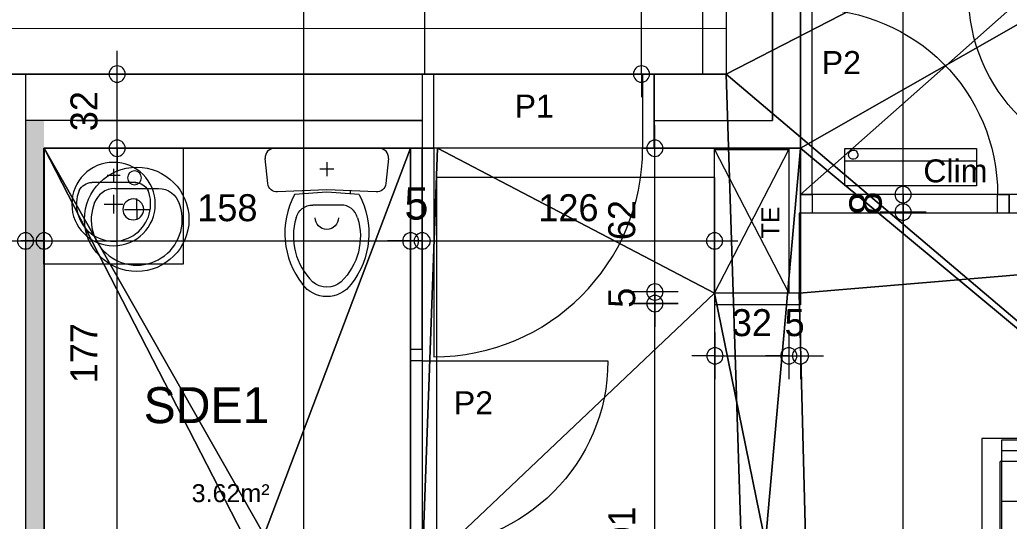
# Model space of a CAD drawing. Header units: metres. Extents: x -36.1 to 26, y -0.1 to 41.9.
# Drawn here: x -1.203 to 3.061, y 9.142 to 11.305 of the extents above; entities that cross this region are included whole.
import ezdxf
from ezdxf.enums import TextEntityAlignment as Align
from ezdxf.lldxf.tags import DXFTag

# ---------------------------------------------------------------- set-up
doc = ezdxf.new("R2010")
doc.units = ezdxf.units.M
doc.header["$MEASUREMENT"] = 0
for name, color, linetype in [('Calque commun', 7, 'Continuous'), ('Calque2', 7, 'Continuous'), ('Calque7', 7, 'Continuous'), ('Calque90', 7, 'Continuous'), ('Cotations', 7, 'Continuous'), ('Textes', 7, 'Continuous')]:
    doc.layers.add(name, color=color, linetype=linetype)
doc.styles.add('Arial4', font='arial.ttf', dxfattribs={"height": 0.077313})
doc.styles.add('Arial5', font='arial.ttf', dxfattribs={"height": 0.098961})
doc.styles.add('Century Gothic', font='GOTHIC.TTF', dxfattribs={"height": 0.155151})
doc.styles.add('Century Gothic2', font='GOTHIC.TTF', dxfattribs={"height": 0.116363})
doc.styles.add('Century Gothic3', font='GOTHIC.TTF', dxfattribs={"height": 0.139636})
tags = doc.linetypes.add('DASHDOT2', pattern=[0.5, 0.25, -0.125, 0, -0.125]).pattern_tags.tags
tags[10:11] = [DXFTag(74, 4), DXFTag(75, 0), DXFTag(340, '0'), DXFTag(46, 1.0), DXFTag(50, 0.0), DXFTag(44, 0.0), DXFTag(45, 0.0)]
tags[8:9] = [DXFTag(74, 4), DXFTag(75, 0), DXFTag(340, '0'), DXFTag(46, 1.0), DXFTag(50, 0.0), DXFTag(44, 0.0), DXFTag(45, 0.0)]
tags[6:7] = [DXFTag(74, 4), DXFTag(75, 0), DXFTag(340, '0'), DXFTag(46, 1.0), DXFTag(50, 0.0), DXFTag(44, 0.0), DXFTag(45, 0.0)]
tags[4:5] = [DXFTag(74, 4), DXFTag(75, 0), DXFTag(340, '0'), DXFTag(46, 1.0), DXFTag(50, 0.0), DXFTag(44, 0.0), DXFTag(45, 0.0)]
tags = doc.linetypes.add('DOT2', pattern=[0.125, 0, -0.125]).pattern_tags.tags
tags[6:7] = [DXFTag(74, 4), DXFTag(75, 0), DXFTag(340, '0'), DXFTag(46, 1.0), DXFTag(50, 0.0), DXFTag(44, 0.0), DXFTag(45, 0.0)]
tags[4:5] = [DXFTag(74, 4), DXFTag(75, 0), DXFTag(340, '0'), DXFTag(46, 1.0), DXFTag(50, 0.0), DXFTag(44, 0.0), DXFTag(45, 0.0)]
tags = doc.linetypes.add('HIDDEN', pattern=[0.375, 0.25, -0.125]).pattern_tags.tags
tags[6:7] = [DXFTag(74, 4), DXFTag(75, 0), DXFTag(340, '0'), DXFTag(46, 1.0), DXFTag(50, 0.0), DXFTag(44, 0.0), DXFTag(45, 0.0)]
tags[4:5] = [DXFTag(74, 4), DXFTag(75, 0), DXFTag(340, '0'), DXFTag(46, 1.0), DXFTag(50, 0.0), DXFTag(44, 0.0), DXFTag(45, 0.0)]
tags = doc.linetypes.add('HIDDEN2', pattern=[0.1875, 0.125, -0.0625]).pattern_tags.tags
tags[6:7] = [DXFTag(74, 4), DXFTag(75, 0), DXFTag(340, '0'), DXFTag(46, 1.0), DXFTag(50, 0.0), DXFTag(44, 0.0), DXFTag(45, 0.0)]
tags[4:5] = [DXFTag(74, 4), DXFTag(75, 0), DXFTag(340, '0'), DXFTag(46, 1.0), DXFTag(50, 0.0), DXFTag(44, 0.0), DXFTag(45, 0.0)]

# ---------------------------------------------------------------- blocks, each defined once
blk = doc.blocks.new('Block5386')
at = {"layer": 'Calque commun', "color": 7, "linetype": 'Continuous', "lineweight": 18}
blk.add_line((1.8414, 14.471), (1.8414, 11.0709), dxfattribs=at)
at = {"layer": 'Calque commun', "color": 7, "linetype": 'Continuous', "lineweight": 9}
for p, q in [((2.0414, 14.271), (2.0414, 10.8709)), ((2.1614, 14.151), (2.1614, 10.7509))]:
    blk.add_line(p, q, dxfattribs=at)
blk = doc.blocks.new('sofa3')
at = {"layer": 'Calque commun', "color": 8, "linetype": 'ByBlock', "lineweight": 9}
for p, q in [((0, 0), (0, -0.8)), ((2, 0), (0, 0)), ((2, 0), (2, 0)), ((2, 0), (2, 0)), ((2, 0), (2, 0)), ((2, 0), (2, 0)), ((2, -0.8), (2, 0)), ((0.685, -0.0067), (0.085, -0.0067)), ((0.085, -0.0067), (0.085, -0.1)), ((0.685, -0.0067), (0.685, -0.1)), ((1.305, -0.0067), (0.695, -0.0067)), ((0.695, -0.0067), (0.695, -0.1)), ((1.305, -0.0067), (1.305, -0.1)), ((1.915, -0.0067), (1.315, -0.0067)), ((1.315, -0.0067), (1.315, -0.1)), ((1.915, -0.0067), (1.915, -0.1)), ((0.685, -0.054), (0.085, -0.054)), ((1.305, -0.054), (0.695, -0.054)), ((1.915, -0.054), (1.315, -0.054)), ((0.08, -0.1), (0.08, -0.1)), ((0.08, -0.1), (0.08, -0.1)), ((0.08, -0.1), (0.08, -0.1)), ((0.08, -0.1), (0.08, -0.1)), ((0.085, -0.1), (0.08, -0.1)), ((0.08, -0.74), (0.08, -0.1)), ((0.685, -0.1), (0.085, -0.1)), ((0.085, -0.1), (0.085, -0.14)), ((0.085, -0.11), (0.085, -0.11)), ((0.085, -0.11), (0.085, -0.11)), ((0.695, -0.1), (0.685, -0.1)), ((0.685, -0.1), (0.685, -0.14)), ((0.685, -0.11), (0.685, -0.11)), ((0.685, -0.11), (0.685, -0.11)), ((1.305, -0.1), (0.695, -0.1)), ((0.695, -0.1), (0.695, -0.14)), ((0.695, -0.11), (0.695, -0.11)), ((0.695, -0.11), (0.695, -0.11)), ((1.315, -0.1), (1.305, -0.1)), ((1.305, -0.1), (1.305, -0.14)), ((1.305, -0.11), (1.305, -0.11)), ((1.305, -0.11), (1.305, -0.11)), ((1.915, -0.1), (1.315, -0.1)), ((1.315, -0.1), (1.315, -0.14)), ((1.315, -0.11), (1.315, -0.11)), ((1.315, -0.11), (1.315, -0.11)), ((1.92, -0.1), (1.915, -0.1)), ((1.915, -0.1), (1.915, -0.14)), ((1.915, -0.11), (1.915, -0.11)), ((1.915, -0.11), (1.915, -0.11)), ((1.92, -0.1), (1.92, -0.1)), ((1.92, -0.1), (1.92, -0.1)), ((1.92, -0.1), (1.92, -0.1)), ((1.92, -0.1), (1.92, -0.1)), ((1.92, -0.1), (1.92, -0.74)), ((0.085, -0.14), (0.085, -0.81)), ((0.685, -0.14), (0.685, -0.81)), ((0.695, -0.14), (0.695, -0.81)), ((1.305, -0.14), (1.305, -0.81)), ((1.315, -0.14), (1.315, -0.81)), ((1.915, -0.14), (1.915, -0.81)), ((0.085, -0.27), (0.685, -0.27)), ((0.695, -0.27), (1.305, -0.27)), ((1.315, -0.27), (1.915, -0.27)), ((0.08, -0.76), (0.08, -0.74)), ((0.08, -0.8), (0.08, -0.76)), ((1.92, -0.74), (1.92, -0.76)), ((1.92, -0.76), (1.92, -0.8)), ((0, -0.8), (0, -0.8)), ((0, -0.8), (0, -0.8)), ((0, -0.8), (0.08, -0.8)), ((0.08, -0.8), (0.08, -0.8)), ((0.08, -0.8), (0.08, -0.8)), ((0.085, -0.81), (0.085, -0.81)), ((0.085, -0.81), (0.085, -0.81)), ((0.085, -0.81), (0.685, -0.81)), ((0.685, -0.81), (0.685, -0.81)), ((0.685, -0.81), (0.685, -0.81)), ((0.695, -0.81), (0.695, -0.81)), ((0.695, -0.81), (0.695, -0.81)), ((0.695, -0.81), (1.305, -0.81)), ((1.305, -0.81), (1.305, -0.81)), ((1.305, -0.81), (1.305, -0.81)), ((1.315, -0.81), (1.315, -0.81)), ((1.315, -0.81), (1.315, -0.81)), ((1.315, -0.81), (1.915, -0.81)), ((1.915, -0.81), (1.915, -0.81)), ((1.915, -0.81), (1.915, -0.81)), ((1.92, -0.8), (1.92, -0.8)), ((1.92, -0.8), (1.92, -0.8)), ((1.92, -0.8), (2, -0.8))]:
    blk.add_line(p, q, dxfattribs=at)
blk = doc.blocks.new('Block8405')
at = {"layer": 'Calque commun', "color": 7, "linetype": 'Continuous', "lineweight": 18}
for p, q in [((-4.3986, 11.0709), (-4.0886, 11.0709)), ((-3.0886, 11.0709), (-1.1786, 11.0709))]:
    blk.add_line(p, q, dxfattribs=at)
at = {"layer": 'Calque commun', "color": 7, "linetype": 'Continuous', "lineweight": 9}
for p, q in [((-4.5986, 10.8709), (-4.0886, 10.8709)), ((-3.0886, 10.8709), (-1.3786, 10.8709)), ((-4.7186, 10.7509), (-4.0886, 10.7509)), ((-3.0886, 10.7509), (-1.4986, 10.7509))]:
    blk.add_line(p, q, dxfattribs=at)
blk = doc.blocks.new('Block8406')
at = {"layer": 'Calque commun', "color": 7, "linetype": 'Continuous', "lineweight": 18}
blk.add_line((-1.1786, 11.0709), (-1.1786, 4.671), dxfattribs=at)
blk = doc.blocks.new('Block11523')
at = {"layer": 'Calque commun', "color": 7, "linetype": 'Continuous', "lineweight": 18}
for p, q in [((-1.1586, 11.0709), (0.5314, 11.0709)), ((1.5314, 11.0709), (1.8414, 11.0709))]:
    blk.add_line(p, q, dxfattribs=at)
at = {"layer": 'Calque commun', "color": 7, "linetype": 'Continuous', "lineweight": 9}
for p, q in [((-0.9586, 10.8709), (0.5314, 10.8709)), ((1.5314, 10.8709), (2.0414, 10.8709)), ((-0.8386, 10.7509), (0.5314, 10.7509)), ((1.5314, 10.7509), (2.1614, 10.7509))]:
    blk.add_line(p, q, dxfattribs=at)
blk = doc.blocks.new('wc-3')
at = {"layer": 'Calque2', "color": 6, "linetype": 'Continuous', "lineweight": 9}
for p, q in [((-0.2256, 0), (0.2256, 0)), ((-0.2653, -0.0442), (-0.2539, -0.1527)), ((0, -0.06), (0, -0.12)), ((0.2539, -0.1527), (0.2653, -0.0442)), ((-0.03, -0.09), (0.03, -0.09)), ((-0.2125, -0.1885), (0, -0.18)), ((-0.14, -0.2), (0, -0.19)), ((-0.1, -0.184), (-0.1, -0.1971)), ((0, -0.18), (0.2125, -0.1885)), ((0, -0.19), (0.14, -0.2)), ((0.1, -0.1971), (0.1, -0.184)), ((-0.06, -0.2451), (0.06, -0.2451))]:
    blk.add_line(p, q, dxfattribs=at)
at = {"layer": 'Calque2', "color": 6, "linetype": 'Continuous', "lineweight": 9, "flags": 128}
for points in [[(-0.2653, -0.0442, -0.445253), (-0.2256, 0)], [(0.2256, 0, -0.445276), (0.2653, -0.0442)], [(-0.2539, -0.1527, 0.395314), (-0.2125, -0.1885)], [(0.2125, -0.1885, 0.395339), (0.2539, -0.1527)], [(-0.14, -0.2, 0.294671), (-0.1052, -0.5864)], [(0.14, -0.2, -0.294671), (0.1052, -0.5864)], [(-0.1327, -0.3, -0.337883), (-0.0606, -0.2451)], [(0.1327, -0.3, 0.337854), (0.0606, -0.2451)], [(-0.1327, -0.3, 0.281729), (-0.0616, -0.5756)], [(-0.05, -0.3, 1), (0.05, -0.3)], [(0.1327, -0.3, -0.279876), (0.0616, -0.5756)], [(-0.1052, -0.5864, 0.509528), (0.1052, -0.5864)], [(-0.0616, -0.5756, 0.395927), (0.0616, -0.5756)]]:
    blk.add_lwpolyline(points, format="xyb", dxfattribs=at)
blk = doc.blocks.new('@PRES_1_$$_1-33')
at = {"layer": 'Calque commun', "color": 5, "linetype": 'Continuous', "lineweight": 9}
blk.add_line((0.05, 0.32), (0.05, 1.22), dxfattribs=at)
at = {"layer": 'Calque commun', "color": 5, "linetype": 'Continuous', "lineweight": 9, "extrusion": (0, 0, -1)}
blk.add_arc((-0.05, 0.32), 0.9, 90, 180, dxfattribs=at)
at = {"layer": 'Calque commun', "color": 5, "linetype": 'Continuous', "lineweight": 9}
mesh = blk.add_polyface(dxfattribs=at)
corners = [(0, 0), (0, 0.32), (0.05, 0.32), (0.05, 0)]
mesh.append_faces([[corners[k] for k in face] for face in [(0, 1, 2, 3)]], dxfattribs={"color": 5})
mesh = blk.add_polyface(dxfattribs=at)
corners = [(0.95, 0), (0.95, 0.32), (1, 0.32), (1, 0)]
mesh.append_faces([[corners[k] for k in face] for face in [(0, 1, 2, 3)]], dxfattribs={"color": 5})
blk = doc.blocks.new('@PRES_1_$$_1-20')
at = {"layer": 'Calque commun', "color": 7, "linetype": 'Continuous', "lineweight": 9}
blk.add_line((0, 0), (0, 0.32), dxfattribs=at)
blk = doc.blocks.new('@PRES_1_$$_1-21')
at = {"layer": 'Calque commun', "color": 7, "linetype": 'Continuous', "lineweight": 9}
blk.add_line((0, 0), (0, 0.32), dxfattribs=at)
blk = doc.blocks.new('INTER_2D_COMB13')
at = {"layer": 'Calque commun', "color": 0, "linetype": 'ByBlock', "lineweight": -2}
blk.add_blockref('@PRES_1_$$_1-33', (0, 0), dxfattribs=at)
at = {"layer": 'Calque7', "color": 0, "linetype": 'ByBlock', "lineweight": -2}
blk.add_blockref('@PRES_1_$$_1-20', (0, 0), dxfattribs=at)
at = {"layer": 'Calque7', "color": 0, "linetype": 'ByBlock', "lineweight": -2, "extrusion": (0, 0, -1), "xscale": -1, "yscale": -1, "zscale": -1, "rotation": -180}
blk.add_blockref('@PRES_1_$$_1-21', (-1, 0), dxfattribs=at)
blk = doc.blocks.new('PLACED_COMB13')
at = {"layer": 'Calque commun', "color": 0, "linetype": 'ByBlock', "lineweight": -2}
blk.add_blockref('INTER_2D_COMB13', (0, 0), dxfattribs=at)
blk = doc.blocks.new('@PRES_1_$$_1-30')
at = {"layer": 'Calque commun', "color": 5, "linetype": 'Continuous', "lineweight": 9}
blk.add_line((0.05, 0.05), (0.05, 0.85), dxfattribs=at)
at = {"layer": 'Calque commun', "color": 5, "linetype": 'Continuous', "lineweight": 9, "extrusion": (0, 0, -1)}
blk.add_arc((-0.05, 0.05), 0.8, 90, 180, dxfattribs=at)
at = {"layer": 'Calque commun', "color": 5, "linetype": 'Continuous', "lineweight": 9}
mesh = blk.add_polyface(dxfattribs=at)
corners = [(0, 0), (0, 0.05), (0.05, 0.05), (0.05, 0)]
mesh.append_faces([[corners[k] for k in face] for face in [(0, 1, 2, 3)]], dxfattribs={"color": 5})
mesh = blk.add_polyface(dxfattribs=at)
corners = [(0.85, 0), (0.85, 0.05), (0.9, 0.05), (0.9, 0)]
mesh.append_faces([[corners[k] for k in face] for face in [(0, 1, 2, 3)]], dxfattribs={"color": 5})
blk = doc.blocks.new('@PRES_1_$$_1-31')
at = {"layer": 'Calque commun', "color": 0, "linetype": 'Continuous', "lineweight": 9}
blk.add_line((0, 0), (0, 0.05), dxfattribs=at)
blk = doc.blocks.new('@PRES_1_$$_1-32')
at = {"layer": 'Calque commun', "color": 0, "linetype": 'Continuous', "lineweight": 9}
blk.add_line((0, 0), (0, 0.05), dxfattribs=at)
blk = doc.blocks.new('INTER_2D_COMB12')
at = {"layer": 'Calque commun', "color": 0, "linetype": 'ByBlock', "lineweight": -2}
blk.add_blockref('@PRES_1_$$_1-30', (0, 0), dxfattribs=at)
at = {"layer": 'Calque commun', "color": 15, "linetype": 'ByBlock', "lineweight": -2}
blk.add_blockref('@PRES_1_$$_1-31', (0, 0), dxfattribs=at)
at = {"layer": 'Calque commun', "color": 15, "linetype": 'ByBlock', "lineweight": -2, "extrusion": (0, 0, -1), "xscale": -1, "yscale": -1, "zscale": -1, "rotation": -180}
blk.add_blockref('@PRES_1_$$_1-32', (-0.9, 0), dxfattribs=at)
blk = doc.blocks.new('PLACED_COMB12')
at = {"layer": 'Calque commun', "color": 0, "linetype": 'ByBlock', "lineweight": -2}
blk.add_blockref('INTER_2D_COMB12', (0, 0), dxfattribs=at)
blk = doc.blocks.new('120x220')
at = {"layer": 'Calque commun', "color": 7, "linetype": 'HIDDEN', "lineweight": 9}
mesh = blk.add_polyface(dxfattribs=at)
corners = [(0, 2.2), (0, 0), (1.2, 0), (1.2, 2.2)]
mesh.append_faces([[corners[k] for k in face] for face in [(0, 1, 2, 3)]], dxfattribs={"color": 7})
blk = doc.blocks.new('new55')
at = {"layer": 'Calque commun', "color": 5, "linetype": 'Continuous', "lineweight": 9}
blk.add_arc((0, 0), 0.5, 0, 359.99941, dxfattribs=at)
blk = doc.blocks.new('DimLine13263')
at = {"layer": 'Calque commun', "color": 5, "linetype": 'Continuous', "lineweight": 9}
for p, q in [((1.4764, 11.0709), (1.4764, 14.471)), ((1.5764, 11.0709), (1.3764, 11.0709)), ((1.4764, 11.0709), (1.4764, 10.9709))]:
    blk.add_line(p, q, dxfattribs=at)
at = {"layer": 'Calque commun', "color": 5, "linetype": 'Continuous', "lineweight": 9, "xscale": 0.07000000029802322, "yscale": 0.07000000029802322, "zscale": 0.07000000029802322, "rotation": 90}
blk.add_blockref('new55', (1.4764, 11.0709), dxfattribs=at)
blk = doc.blocks.new('new69')
at = {"layer": 'Calque commun', "color": 5, "linetype": 'Continuous', "lineweight": 9}
blk.add_arc((0, 0), 0.5, 0, 359.99941, dxfattribs=at)
blk = doc.blocks.new('new70')
at = {"layer": 'Calque commun', "color": 5, "linetype": 'Continuous', "lineweight": 9}
blk.add_arc((0, 0), 0.5, 0, 359.99941, dxfattribs=at)
blk = doc.blocks.new('DimLine13321')
at = {"layer": 'Calque commun', "color": 5, "linetype": 'Continuous', "lineweight": 9}
for p, q in [((0.5314, 10.2513), (0.5314, 10.4513)), ((1.7914, 10.2513), (1.7914, 10.4513)), ((0.5314, 10.3513), (0.4314, 10.3513)), ((0.5314, 10.3513), (1.7914, 10.3513)), ((1.7914, 10.3513), (1.8914, 10.3513))]:
    blk.add_line(p, q, dxfattribs=at)
at = {"layer": 'Calque commun', "color": 5, "linetype": 'Continuous', "lineweight": 9, "xscale": 0.07000000029802322, "yscale": 0.07000000029802322, "zscale": 0.07000000029802322}
for name, p in [('new69', (0.5314, 10.3513)), ('new70', (1.7914, 10.3513))]:
    blk.add_blockref(name, p, dxfattribs=at)
at = {"layer": 'Calque commun', "color": 5, "linetype": 'Continuous', "lineweight": 9, "style": 'Century Gothic2'}
blk.add_text('126', height=0.11636, dxfattribs=at).set_placement((1.1614, 10.4013), align=Align.BOTTOM_CENTER)
blk = doc.blocks.new('new167')
at = {"layer": 'Calque commun', "color": 5, "linetype": 'Continuous', "lineweight": 9}
blk.add_arc((0, 0), 0.5, 0, 359.99941, dxfattribs=at)
blk = doc.blocks.new('new168')
at = {"layer": 'Calque commun', "color": 5, "linetype": 'Continuous', "lineweight": 9}
blk.add_arc((0, 0), 0.5, 0, 359.99941, dxfattribs=at)
blk = doc.blocks.new('DimLine13944')
at = {"layer": 'Calque commun', "color": 5, "linetype": 'Continuous', "lineweight": 9}
for p, q in [((-0.7836, 11.0709), (-0.7836, 11.1709)), ((-0.8836, 11.0709), (-0.6836, 11.0709)), ((-0.7836, 10.7509), (-0.7836, 11.0709)), ((-0.8836, 10.7509), (-0.6836, 10.7509)), ((-0.7836, 10.7509), (-0.7836, 10.6509))]:
    blk.add_line(p, q, dxfattribs=at)
at = {"layer": 'Calque commun', "color": 5, "linetype": 'Continuous', "lineweight": 9, "xscale": 0.07000000029802322, "yscale": 0.07000000029802322, "zscale": 0.07000000029802322, "rotation": 90}
for name, p in [('new168', (-0.7836, 11.0709)), ('new167', (-0.7836, 10.7509))]:
    blk.add_blockref(name, p, dxfattribs=at)
at = {"layer": 'Calque commun', "color": 5, "linetype": 'Continuous', "lineweight": 9, "style": 'Century Gothic2'}
blk.add_text('32', height=0.11636, rotation=90, dxfattribs=at).set_placement((-0.8336, 10.9109), align=Align.BOTTOM_CENTER)
blk = doc.blocks.new('new173')
at = {"layer": 'Calque commun', "color": 5, "linetype": 'Continuous', "lineweight": 9}
blk.add_arc((0, 0), 0.5, 0, 359.99941, dxfattribs=at)
blk = doc.blocks.new('new174')
at = {"layer": 'Calque commun', "color": 5, "linetype": 'Continuous', "lineweight": 9}
blk.add_arc((0, 0), 0.5, 0, 359.99941, dxfattribs=at)
blk = doc.blocks.new('DimLine13968')
at = {"layer": 'Calque commun', "color": 5, "linetype": 'Continuous', "lineweight": 9}
for p, q in [((-1.4986, 10.4513), (-1.4986, 10.2513)), ((-1.1786, 10.4513), (-1.1786, 10.2513)), ((-1.4986, 10.3513), (-1.5986, 10.3513)), ((-1.4986, 10.3513), (-1.1786, 10.3513)), ((-1.1786, 10.3513), (-1.0786, 10.3513))]:
    blk.add_line(p, q, dxfattribs=at)
at = {"layer": 'Calque commun', "color": 5, "linetype": 'Continuous', "lineweight": 9, "xscale": 0.07000000029802322, "yscale": 0.07000000029802322, "zscale": 0.07000000029802322}
for name, p in [('new173', (-1.4986, 10.3513)), ('new174', (-1.1786, 10.3513))]:
    blk.add_blockref(name, p, dxfattribs=at)
at = {"layer": 'Calque commun', "color": 5, "linetype": 'Continuous', "lineweight": 9, "style": 'Century Gothic2'}
blk.add_text('32', height=0.11636, dxfattribs=at).set_placement((-1.3386, 10.4013), align=Align.BOTTOM_CENTER)
blk = doc.blocks.new('new175')
at = {"layer": 'Calque commun', "color": 5, "linetype": 'Continuous', "lineweight": 9}
blk.add_arc((0, 0), 0.5, 0, 359.99941, dxfattribs=at)
blk = doc.blocks.new('new176')
at = {"layer": 'Calque commun', "color": 5, "linetype": 'Continuous', "lineweight": 9}
blk.add_arc((0, 0), 0.5, 0, 359.99941, dxfattribs=at)
blk = doc.blocks.new('DimLine13992')
at = {"layer": 'Calque commun', "color": 5, "linetype": 'Continuous', "lineweight": 9}
for p, q in [((-1.0986, 10.4513), (-1.0986, 10.2513)), ((0.4814, 10.4513), (0.4814, 10.2513)), ((-1.0986, 10.3513), (-1.1986, 10.3513)), ((-1.0986, 10.3513), (0.4814, 10.3513)), ((0.4814, 10.3513), (0.5814, 10.3513))]:
    blk.add_line(p, q, dxfattribs=at)
at = {"layer": 'Calque commun', "color": 5, "linetype": 'Continuous', "lineweight": 9, "xscale": 0.07000000029802322, "yscale": 0.07000000029802322, "zscale": 0.07000000029802322}
for name, p in [('new175', (-1.0986, 10.3513)), ('new176', (0.4814, 10.3513))]:
    blk.add_blockref(name, p, dxfattribs=at)
at = {"layer": 'Calque commun', "color": 5, "linetype": 'Continuous', "lineweight": 9, "style": 'Century Gothic2'}
blk.add_text('158', height=0.11636, dxfattribs=at).set_placement((-0.3086, 10.4013), align=Align.BOTTOM_CENTER)
blk = doc.blocks.new('new177')
at = {"layer": 'Calque commun', "color": 5, "linetype": 'Continuous', "lineweight": 9}
blk.add_arc((0, 0), 0.5, 0, 359.99941, dxfattribs=at)
blk = doc.blocks.new('new178')
at = {"layer": 'Calque commun', "color": 5, "linetype": 'Continuous', "lineweight": 9}
blk.add_arc((0, 0), 0.5, 0, 359.99941, dxfattribs=at)
blk = doc.blocks.new('DimLine14000')
at = {"layer": 'Calque commun', "color": 5, "linetype": 'Continuous', "lineweight": 9}
for p, q in [((0.4814, 10.4513), (0.4814, 10.2513)), ((0.5314, 10.2513), (0.5314, 10.4513)), ((0.4814, 10.3513), (0.3814, 10.3513)), ((0.4814, 10.3513), (0.5314, 10.3513)), ((0.5314, 10.3513), (0.6314, 10.3513))]:
    blk.add_line(p, q, dxfattribs=at)
at = {"layer": 'Calque commun', "color": 5, "linetype": 'Continuous', "lineweight": 9, "xscale": 0.07000000029802322, "yscale": 0.07000000029802322, "zscale": 0.07000000029802322}
for name, p in [('new177', (0.4814, 10.3513)), ('new178', (0.5314, 10.3513))]:
    blk.add_blockref(name, p, dxfattribs=at)
at = {"layer": 'Calque commun', "color": 5, "linetype": 'Continuous', "lineweight": 9, "style": 'Century Gothic3'}
blk.add_text('5', height=0.1396, dxfattribs=at).set_placement((0.5064, 10.4013), align=Align.BOTTOM_CENTER)
blk = doc.blocks.new('new192')
at = {"layer": 'Calque commun', "color": 5, "linetype": 'Continuous', "lineweight": 9}
blk.add_arc((0, 0), 0.5, 0, 359.99941, dxfattribs=at)
blk = doc.blocks.new('DimLine14089')
at = {"layer": 'Calque commun', "color": 5, "linetype": 'Continuous', "lineweight": 9}
for p, q in [((2.6038, 10.4753), (2.6038, 10.5753)), ((2.7038, 10.4753), (2.5038, 10.4753)), ((2.6038, 5.791), (2.6038, 10.4753))]:
    blk.add_line(p, q, dxfattribs=at)
at = {"layer": 'Calque commun', "color": 5, "linetype": 'Continuous', "lineweight": 9, "xscale": 0.07000000029802322, "yscale": 0.07000000029802322, "zscale": 0.07000000029802322, "rotation": 90}
blk.add_blockref('new192', (2.6038, 10.4753), dxfattribs=at)
blk = doc.blocks.new('new193')
at = {"layer": 'Calque commun', "color": 5, "linetype": 'Continuous', "lineweight": 9}
blk.add_arc((0, 0), 0.5, 0, 359.99941, dxfattribs=at)
blk = doc.blocks.new('new194')
at = {"layer": 'Calque commun', "color": 5, "linetype": 'Continuous', "lineweight": 9}
blk.add_arc((0, 0), 0.5, 0, 359.99941, dxfattribs=at)
blk = doc.blocks.new('DimLine14097')
at = {"layer": 'Calque commun', "color": 5, "linetype": 'Continuous', "lineweight": 9}
for p, q in [((2.6038, 10.5509), (2.6038, 10.6509)), ((2.7038, 10.5509), (2.5038, 10.5509)), ((2.6038, 10.4753), (2.6038, 10.5509)), ((2.7038, 10.4753), (2.5038, 10.4753)), ((2.6038, 10.4753), (2.6038, 10.3753))]:
    blk.add_line(p, q, dxfattribs=at)
at = {"layer": 'Calque commun', "color": 5, "linetype": 'Continuous', "lineweight": 9, "xscale": 0.07000000029802322, "yscale": 0.07000000029802322, "zscale": 0.07000000029802322, "rotation": 90}
for name, p in [('new194', (2.6038, 10.5509)), ('new193', (2.6038, 10.4753))]:
    blk.add_blockref(name, p, dxfattribs=at)
at = {"layer": 'Calque commun', "color": 5, "linetype": 'Continuous', "lineweight": 9, "style": 'Century Gothic3'}
blk.add_text('8', height=0.1396, rotation=90, dxfattribs=at).set_placement((2.5538, 10.5131), align=Align.BOTTOM_CENTER)
blk = doc.blocks.new('new195')
at = {"layer": 'Calque commun', "color": 5, "linetype": 'Continuous', "lineweight": 9}
blk.add_arc((0, 0), 0.5, 0, 359.99941, dxfattribs=at)
blk = doc.blocks.new('DimLine14105')
at = {"layer": 'Calque commun', "color": 5, "linetype": 'Continuous', "lineweight": 9}
for p, q in [((2.6038, 10.5509), (2.6038, 14.151)), ((2.7038, 10.5509), (2.5038, 10.5509)), ((2.6038, 10.5509), (2.6038, 10.4509))]:
    blk.add_line(p, q, dxfattribs=at)
at = {"layer": 'Calque commun', "color": 5, "linetype": 'Continuous', "lineweight": 9, "xscale": 0.07000000029802322, "yscale": 0.07000000029802322, "zscale": 0.07000000029802322, "rotation": 90}
blk.add_blockref('new195', (2.6038, 10.5509), dxfattribs=at)
blk = doc.blocks.new('new207')
at = {"layer": 'Calque commun', "color": 5, "linetype": 'Continuous', "lineweight": 9}
blk.add_arc((0, 0), 0.5, 0, 359.99941, dxfattribs=at)
blk = doc.blocks.new('new208')
at = {"layer": 'Calque commun', "color": 5, "linetype": 'Continuous', "lineweight": 9}
blk.add_arc((0, 0), 0.5, 0, 359.99941, dxfattribs=at)
blk = doc.blocks.new('DimLine14175')
at = {"layer": 'Calque commun', "color": 5, "linetype": 'Continuous', "lineweight": 9}
for p, q in [((1.5342, 10.1309), (1.5342, 10.2309)), ((1.6342, 10.1309), (1.4342, 10.1309)), ((1.5342, 10.0809), (1.5342, 10.1309)), ((1.6342, 10.0809), (1.4342, 10.0809)), ((1.5342, 10.0809), (1.5342, 9.9809))]:
    blk.add_line(p, q, dxfattribs=at)
at = {"layer": 'Calque commun', "color": 5, "linetype": 'Continuous', "lineweight": 9, "xscale": 0.07000000029802322, "yscale": 0.07000000029802322, "zscale": 0.07000000029802322, "rotation": 90}
for name, p in [('new208', (1.5342, 10.1309)), ('new207', (1.5342, 10.0809))]:
    blk.add_blockref(name, p, dxfattribs=at)
at = {"layer": 'Calque commun', "color": 5, "linetype": 'Continuous', "lineweight": 9, "style": 'Century Gothic2'}
blk.add_text('5', height=0.1164, rotation=90, dxfattribs=at).set_placement((1.4842, 10.1059), align=Align.BOTTOM_CENTER)
blk = doc.blocks.new('new209')
at = {"layer": 'Calque commun', "color": 5, "linetype": 'Continuous', "lineweight": 9}
blk.add_arc((0, 0), 0.5, 0, 359.99941, dxfattribs=at)
blk = doc.blocks.new('new210')
at = {"layer": 'Calque commun', "color": 5, "linetype": 'Continuous', "lineweight": 9}
blk.add_arc((0, 0), 0.5, 0, 359.99941, dxfattribs=at)
blk = doc.blocks.new('DimLine14183')
at = {"layer": 'Calque commun', "color": 5, "linetype": 'Continuous', "lineweight": 9}
for p, q in [((1.5342, 10.7509), (1.5342, 10.8509)), ((1.6342, 10.7509), (1.4342, 10.7509)), ((1.5342, 10.1309), (1.5342, 10.7509)), ((1.6342, 10.1309), (1.4342, 10.1309)), ((1.5342, 10.1309), (1.5342, 10.0309))]:
    blk.add_line(p, q, dxfattribs=at)
at = {"layer": 'Calque commun', "color": 5, "linetype": 'Continuous', "lineweight": 9, "xscale": 0.07000000029802322, "yscale": 0.07000000029802322, "zscale": 0.07000000029802322, "rotation": 90}
for name, p in [('new210', (1.5342, 10.7509)), ('new209', (1.5342, 10.1309))]:
    blk.add_blockref(name, p, dxfattribs=at)
at = {"layer": 'Calque commun', "color": 5, "linetype": 'Continuous', "lineweight": 9, "style": 'Century Gothic2'}
blk.add_text('62', height=0.11636, rotation=90, dxfattribs=at).set_placement((1.4842, 10.4409), align=Align.BOTTOM_CENTER)
blk = doc.blocks.new('new337')
at = {"layer": 'Calque commun', "color": 5, "linetype": 'Continuous', "lineweight": 9}
blk.add_arc((0, 0), 0.5, 0, 359.99941, dxfattribs=at)
blk = doc.blocks.new('new338')
at = {"layer": 'Calque commun', "color": 5, "linetype": 'Continuous', "lineweight": 9}
blk.add_arc((0, 0), 0.5, 0, 359.99941, dxfattribs=at)
blk = doc.blocks.new('DimLine17945')
at = {"layer": 'Calque commun', "color": 5, "linetype": 'Continuous', "lineweight": 9}
for p, q in [((-0.7836, 10.7509), (-0.7836, 10.8509)), ((-0.6836, 10.7509), (-0.8836, 10.7509)), ((-0.7835, 8.9825), (-0.7836, 10.7509)), ((-0.6835, 8.9825), (-0.8835, 8.9825)), ((-0.7835, 8.9825), (-0.7835, 8.8825))]:
    blk.add_line(p, q, dxfattribs=at)
at = {"layer": 'Calque commun', "color": 5, "linetype": 'Continuous', "lineweight": 9, "xscale": 0.07000000029802322, "yscale": 0.07000000029802322, "zscale": 0.07000000029802322, "rotation": 90}
for name, p in [('new338', (-0.7836, 10.7509)), ('new337', (-0.7835, 8.9825))]:
    blk.add_blockref(name, p, dxfattribs=at)
at = {"layer": 'Calque commun', "color": 5, "linetype": 'Continuous', "lineweight": 9, "style": 'Century Gothic2'}
blk.add_text('177', height=0.11636, rotation=90.0008, dxfattribs=at).set_placement((-0.8336, 9.8667), align=Align.BOTTOM_CENTER)
blk = doc.blocks.new('new340')
at = {"layer": 'Calque commun', "color": 5, "linetype": 'Continuous', "lineweight": 9}
blk.add_arc((0, 0), 0.5, 0, 359.99941, dxfattribs=at)
blk = doc.blocks.new('DimLine17953')
at = {"layer": 'Calque commun', "color": 5, "linetype": 'Continuous', "lineweight": 9}
for p, q in [((1.5342, 10.0809), (1.5342, 10.1809)), ((1.4342, 10.0809), (1.6342, 10.0809)), ((1.5342, 8.0709), (1.5342, 10.0809))]:
    blk.add_line(p, q, dxfattribs=at)
at = {"layer": 'Calque commun', "color": 5, "linetype": 'Continuous', "lineweight": 9, "xscale": 0.07000000029802322, "yscale": 0.07000000029802322, "zscale": 0.07000000029802322, "rotation": 90}
blk.add_blockref('new340', (1.5342, 10.0809), dxfattribs=at)
at = {"layer": 'Calque commun', "color": 5, "linetype": 'Continuous', "lineweight": 9, "style": 'Century Gothic2'}
blk.add_text('201', height=0.11636, rotation=90, dxfattribs=at).set_placement((1.4842, 9.0759), align=Align.BOTTOM_CENTER)
blk = doc.blocks.new('vasque1-2')
at = {"layer": 'Calque2', "color": 6, "linetype": 'Continuous', "lineweight": 9}
for p, q in [((-0.094, -0.092), (0.094, -0.092)), ((0, -0.182), (0, -0.135)), ((-0.0533, -0.182), (0.0533, -0.182)), ((0, -0.182), (0, -0.224))]:
    blk.add_line(p, q, dxfattribs=at)
at = {"layer": 'Calque2', "color": 6, "linetype": 'Continuous', "lineweight": 9, "flags": 128}
for points in [[(0, -0.45, -1), (0, 0)], [(0, 0, -1), (0, -0.45)], [(0.02, -0.046, 1), (-0.04, -0.046, 1), (0.02, -0.046)], [(-0.094, -0.092, 0.324927), (-0.1834, -0.157)], [(0.094, -0.092, -0.324927), (0.1834, -0.157)], [(-0.1814, -0.1514, 1.494518), (0.1814, -0.1514)], [(0.03, -0.182, 1), (-0.06, -0.182, 1), (0.03, -0.182)]]:
    blk.add_lwpolyline(points, format="xyb", dxfattribs=at)
blk = doc.blocks.new('vasqu450')
at = {"layer": 'Calque commun', "color": 6, "linetype": 'Continuous', "lineweight": 9}
blk.add_line((0.1207, 0.1168), (-0.1173, 0.117), dxfattribs=at)
for radius, start, end in [(0.225, 360, 359.9994), (0.2, 158.4, 21.6)]:
    blk.add_arc((0, 0), radius, start, end, dxfattribs=at)
at = {"layer": 'Calque commun', "color": 6, "linetype": 'Continuous', "lineweight": 9, "extrusion": (0, 0, -1)}
for centre, start, end in [((0.112, 0.0327), 28.9734, 86.4066), ((-0.112, 0.0327), 93.5934, 151.0266)]:
    blk.add_arc(centre, 0.0845, start, end, dxfattribs=at)
at = {"layer": 'Calque90', "color": 6, "linetype": 'Continuous', "lineweight": 9}
for p, q in [((0, 0.19), (0, 0.12)), ((0.035, 0.155), (-0.035, 0.155)), ((-0.05, 0), (0.05, 0)), ((0, 0.05), (0, -0.05))]:
    blk.add_line(p, q, dxfattribs=at)
blk = doc.blocks.new('meuble vasque 60x50')
at = {"layer": 'Calque commun', "color": 0, "linetype": 'ByBlock', "lineweight": -2, "xscale": 0.800000011920929, "yscale": 0.800000011920929, "zscale": 0.800000011920929}
blk.add_blockref('vasqu450', (0.2994, -0.241), dxfattribs=at)
at = {"layer": 'Calque commun', "color": 0, "linetype": 'ByBlock', "lineweight": -2}
blk.add_blockref('vasque1-2', (0.3994, -0.0819), dxfattribs=at)
at = {"layer": 'Calque commun', "color": 6, "linetype": 'Continuous', "lineweight": 9}
mesh = blk.add_polyface(dxfattribs=at)
corners = [(-0.0006, -0.0002), (0.5994, -0.0002), (0.5994, -0.5002), (-0.0006, -0.5002)]
mesh.append_faces([[corners[k] for k in face] for face in [(0, 1, 2, 3)]], dxfattribs={"color": 6})
blk = doc.blocks.new('@PRES_1_$$_1-37')
at = {"layer": 'Calque commun', "color": 5, "linetype": 'Continuous', "lineweight": 9}
blk.add_line((0.05, 0.08), (0.05, 0.88), dxfattribs=at)
at = {"layer": 'Calque commun', "color": 5, "linetype": 'Continuous', "lineweight": 9, "extrusion": (0, 0, -1)}
blk.add_arc((-0.05, 0.08), 0.8, 90, 180, dxfattribs=at)
at = {"layer": 'Calque commun', "color": 5, "linetype": 'Continuous', "lineweight": 9}
mesh = blk.add_polyface(dxfattribs=at)
corners = [(0, 0), (0, 0.08), (0.05, 0.08), (0.05, 0)]
mesh.append_faces([[corners[k] for k in face] for face in [(0, 1, 2, 3)]], dxfattribs={"color": 5})
mesh = blk.add_polyface(dxfattribs=at)
corners = [(0.85, 0), (0.85, 0.08), (0.9, 0.08), (0.9, 0)]
mesh.append_faces([[corners[k] for k in face] for face in [(0, 1, 2, 3)]], dxfattribs={"color": 5})
blk = doc.blocks.new('@PRES_1_$$_1-38')
at = {"layer": 'Calque commun', "color": 7, "linetype": 'Continuous', "lineweight": 9}
blk.add_line((0, 0), (0, 0.08), dxfattribs=at)
blk = doc.blocks.new('@PRES_1_$$_1-39')
at = {"layer": 'Calque commun', "color": 7, "linetype": 'Continuous', "lineweight": 9}
blk.add_line((0, 0), (0, 0.08), dxfattribs=at)
blk = doc.blocks.new('INTER_2D_COMB17')
at = {"layer": 'Calque commun', "color": 0, "linetype": 'ByBlock', "lineweight": -2}
for name in ['@PRES_1_$$_1-37', '@PRES_1_$$_1-38']:
    blk.add_blockref(name, (0, 0), dxfattribs=at)
at = {"layer": 'Calque commun', "color": 0, "linetype": 'ByBlock', "lineweight": -2, "extrusion": (0, 0, -1), "xscale": -1, "yscale": -1, "zscale": -1, "rotation": -180}
blk.add_blockref('@PRES_1_$$_1-39', (-0.9, 0), dxfattribs=at)
blk = doc.blocks.new('PLACED_COMB17')
at = {"layer": 'Calque commun', "color": 0, "linetype": 'ByBlock', "lineweight": -2}
blk.add_blockref('INTER_2D_COMB17', (0, 0), dxfattribs=at)
blk = doc.blocks.new('clim-int')
at = {"layer": 'Calque commun', "color": 0, "linetype": 'ByBlock', "lineweight": 9}
for p, q in [((0.5671, 0.16), (0, 0.16)), ((0, 0.16), (0, 0)), ((0.5671, 0), (0.5671, 0.16)), ((0, 0.106), (0.5671, 0.106)), ((0, 0), (0.5671, 0))]:
    blk.add_line(p, q, dxfattribs=at)
blk.add_arc((0.531, 0.1338), 0.02, 330, 329.9994, dxfattribs=at)
blk = doc.blocks.new('te 62x32')
at = {"layer": 'Calque commun', "color": 1, "linetype": 'Continuous', "lineweight": 18}
for p, q in [((0, 0.32), (0.62, 0)), ((0.62, 0.32), (0, 0))]:
    blk.add_line(p, q, dxfattribs=at)
at = {"layer": 'Textes', "color": 5, "linetype": 'ByBlock', "lineweight": -2, "style": 'Arial4'}
blk.add_text('TE', height=0.07731, dxfattribs=at).set_placement((0.2358, 0.0178), align=Align.BOTTOM_LEFT)
at = {"layer": 'Calque commun', "color": 1, "linetype": 'Continuous', "lineweight": 18}
mesh = blk.add_polyface(dxfattribs=at)
corners = [(0, 0.32), (0.62, 0.32), (0.62, 0), (0, 0)]
mesh.append_faces([[corners[k] for k in face] for face in [(0, 1, 2, 3)]], dxfattribs={"color": 1})
blk = doc.blocks.new('new399')
at = {"layer": 'Calque commun', "color": 5, "linetype": 'Continuous', "lineweight": 9}
blk.add_arc((0, 0), 0.5, 0, 359.99941, dxfattribs=at)
blk = doc.blocks.new('new400')
at = {"layer": 'Calque commun', "color": 5, "linetype": 'Continuous', "lineweight": 9}
blk.add_arc((0, 0), 0.5, 0, 359.99941, dxfattribs=at)
blk = doc.blocks.new('DimLine19550')
at = {"layer": 'Calque commun', "color": 5, "linetype": 'Continuous', "lineweight": 9}
for p, q in [((1.793, 9.9554), (1.793, 9.7554)), ((2.1114, 9.9554), (2.1114, 9.7554)), ((1.793, 9.8554), (1.693, 9.8554)), ((1.793, 9.8554), (2.1114, 9.8554)), ((2.1114, 9.8554), (2.2114, 9.8554))]:
    blk.add_line(p, q, dxfattribs=at)
at = {"layer": 'Calque commun', "color": 5, "linetype": 'Continuous', "lineweight": 9, "xscale": 0.07000000029802322, "yscale": 0.07000000029802322, "zscale": 0.07000000029802322}
for name, p in [('new399', (1.793, 9.8554)), ('new400', (2.1114, 9.8554))]:
    blk.add_blockref(name, p, dxfattribs=at)
at = {"layer": 'Calque commun', "color": 5, "linetype": 'Continuous', "lineweight": 9, "style": 'Century Gothic2'}
blk.add_text('32', height=0.11636, dxfattribs=at).set_placement((1.9522, 9.9054), align=Align.BOTTOM_CENTER)
blk = doc.blocks.new('new401')
at = {"layer": 'Calque commun', "color": 5, "linetype": 'Continuous', "lineweight": 9}
blk.add_arc((0, 0), 0.5, 0, 359.99941, dxfattribs=at)
blk = doc.blocks.new('new402')
at = {"layer": 'Calque commun', "color": 5, "linetype": 'Continuous', "lineweight": 9}
blk.add_arc((0, 0), 0.5, 0, 359.99941, dxfattribs=at)
blk = doc.blocks.new('DimLine19558')
at = {"layer": 'Calque commun', "color": 5, "linetype": 'Continuous', "lineweight": 9}
for p, q in [((2.1114, 9.9554), (2.1114, 9.7554)), ((2.1614, 9.9554), (2.1614, 9.7554)), ((2.1114, 9.8554), (2.0114, 9.8554)), ((2.1114, 9.8554), (2.1614, 9.8554)), ((2.1614, 9.8554), (2.2614, 9.8554))]:
    blk.add_line(p, q, dxfattribs=at)
at = {"layer": 'Calque commun', "color": 5, "linetype": 'Continuous', "lineweight": 9, "xscale": 0.07000000029802322, "yscale": 0.07000000029802322, "zscale": 0.07000000029802322}
for name, p in [('new401', (2.1114, 9.8554)), ('new402', (2.1614, 9.8554))]:
    blk.add_blockref(name, p, dxfattribs=at)
at = {"layer": 'Calque commun', "color": 5, "linetype": 'Continuous', "lineweight": 9, "style": 'Century Gothic2'}
blk.add_text('5', height=0.1164, dxfattribs=at).set_placement((2.1364, 9.9054), align=Align.BOTTOM_CENTER)

msp = doc.modelspace()

# ---------------------------------------------------------------- linework, layer by layer
at = {"layer": 'Calque commun', "color": 12, "linetype": 'Continuous', "lineweight": 18}
for p, q in [((2.0414, 10.8709), (2.0414, 14.271)), ((2.0414, 10.8709), (2.0414, 14.271)), ((0.5314, 11.0709), (0.5314, 10.8709)), ((1.5314, 11.0709), (1.5314, 10.8709)), ((0.5314, 10.8709), (-1.1786, 10.8709)), ((1.5414, 10.8709), (2.0414, 10.8709)), ((1.5414, 10.8709), (2.0414, 10.8709))]:
    msp.add_line(p, q, dxfattribs=at)
at = {"layer": 'Calque commun', "color": 15, "linetype": 'Continuous', "lineweight": 18}
for p, q in [((0.5314, 10.7509), (0.4814, 10.7509)), ((0.4814, 9.8837), (0.4814, 10.7509)), ((0.5314, 9.8837), (0.5314, 10.7509)), ((2.1114, 10.7509), (2.1114, 10.1259)), ((2.1614, 10.7509), (2.1114, 10.7509)), ((2.1614, 10.7509), (2.1614, 10.0759)), ((2.1114, 10.1259), (1.7914, 10.1259)), ((1.7914, 10.1259), (1.7914, 10.0759)), ((2.1614, 10.0759), (1.7914, 10.0759))]:
    msp.add_line(p, q, dxfattribs=at)
at = {"layer": 'Calque commun', "color": 7, "linetype": 'Continuous', "lineweight": 18}
msp.add_line((2.1614, 10.4709), (2.1614, 10.4709), dxfattribs=at)
at = {"layer": 'Calque commun', "color": 7, "linetype": 'HIDDEN', "lineweight": 9, "extrusion": (0, -1.22461e-16, -1)}
msp.add_arc((-3.6359, 11.4167), 0.75, 270, 269.9994, dxfattribs=at)
at = {"layer": 'Calque commun', "color": 91, "linetype": 'Continuous', "lineweight": 9}
msp.add_trace([(-1.1786, 10.8709), (-1.0996, 10.8709), (-1.1786, 4.671), (-1.0996, 4.671)], dxfattribs=at)
at = {"layer": 'Cotations', "color": 7, "linetype": 'Continuous', "lineweight": 9}
msp.add_line((-1.0986, 4.791), (-1.0986, 10.7509), dxfattribs=at)
at = {"layer": 'Cotations', "color": 1, "linetype": 'DASHDOT2', "lineweight": 18, "flags": 128}
msp.add_lwpolyline([(0.0193, 14.9537), (0.0193, 1.1525), (0.0193, 1.1525)], dxfattribs=at)

# ---------------------------------------------------------------- block references
at = {"layer": 'Calque commun', "color": 5, "linetype": 'Continuous', "lineweight": 9}
for name in ['DimLine13263', 'DimLine14105', 'DimLine13944', 'DimLine17945', 'DimLine14183', 'DimLine14097', 'DimLine14000', 'DimLine13968', 'DimLine13992', 'DimLine13321', 'DimLine14089', 'DimLine14175', 'DimLine17953', 'DimLine19550', 'DimLine19558']:
    msp.add_blockref(name, (0, 0), dxfattribs=at)
at = {"layer": 'Calque commun', "color": 0, "linetype": 'ByBlock', "lineweight": -2}
for name, p in [('Block5386', (0, 0)), ('120x220', (0.5414, 11.0709)), ('PLACED_COMB17', (2.1614, 10.4709)), ('Block8405', (0, 0)), ('Block8406', (0, 0)), ('Block11523', (0, 0)), ('meuble vasque 60x50', (-1.0986, 10.7509)), ('120x220', (0.593, 8.4252))]:
    msp.add_blockref(name, p, dxfattribs=at)
at = {"layer": 'Calque commun', "color": 0, "linetype": 'ByBlock', "lineweight": -2, "extrusion": (0, 0, -1), "xscale": -1, "yscale": -1, "zscale": -1}
msp.add_blockref('PLACED_COMB13', (-0.5314, 11.0709), dxfattribs=at)
at = {"layer": 'Calque commun', "color": 0, "linetype": 'ByBlock', "lineweight": -2, "extrusion": (0, 0, -1)}
msp.add_blockref('wc-3', (-0.1202, 10.7509), dxfattribs=at)
at = {"layer": 'Calque commun', "color": 7, "linetype": 'HIDDEN2', "lineweight": -2, "extrusion": (0, 0, -1)}
msp.add_blockref('clim-int', (-2.9202, 10.5893), dxfattribs=at)
at = {"layer": 'Calque commun', "color": 0, "linetype": 'ByBlock', "lineweight": -2}
for name, p, rotation in [('te 62x32', (2.1114, 10.1259), 90), ('PLACED_COMB12', (0.4814, 9.8837), -90.00000000000001)]:
    msp.add_blockref(name, p, dxfattribs=dict(at, rotation=rotation))
at = {"layer": 'Calque commun', "color": 0, "linetype": 'DOT2', "lineweight": -2}
msp.add_blockref('sofa3', (2.9427, 9.4989), dxfattribs=at)

# ---------------------------------------------------------------- texts
at = {"layer": 'Textes', "color": 5, "linetype": 'ByBlock', "lineweight": -2, "style": 'Arial5'}
for s, p in [('P2', (2.2534, 11.0415)), ('P1', (0.9294, 10.8536)), ('Clim', (2.6913, 10.5741)), ('P2', (0.6677, 9.5737))]:
    msp.add_text(s, height=0.09896, dxfattribs=at).set_placement(p, align=Align.BOTTOM_LEFT)
at = {"layer": 'Textes', "color": 5, "linetype": 'ByBlock', "lineweight": -2, "style": 'Century Gothic'}
msp.add_text('SDE1', height=0.15515, dxfattribs=at).set_placement((-0.6696, 9.7201), align=Align.TOP_LEFT)
at = {"layer": 'Textes', "color": 9, "linetype": 'ByBlock', "lineweight": -2, "style": 'Arial4'}
msp.add_text('3.62m²', height=0.07731, dxfattribs=at).set_placement((-0.4625, 9.2011), align=Align.BOTTOM_LEFT)

# ---------------------------------------------------------------- meshes
at = {"layer": 'Calque commun', "color": 7, "linetype": 'Continuous', "lineweight": 9}
mesh = msp.add_polyface(dxfattribs=at)
corners = [(25.9622, 41.8575), (-34.0378, 41.8575), (-34.0378, -0.1425), (25.9622, -0.1425)]
mesh.append_faces([[corners[k] for k in face] for face in [(0, 1, 2, 3)]], dxfattribs={"color": 7})
at = {"layer": 'Calque commun', "color": 9, "linetype": 'Continuous', "lineweight": 9}
mesh = msp.add_polyface(dxfattribs=at)
corners = [(-10.9986, 3.8909), (-4.3986, 4.471), (-4.3986, 11.0709), (8.4414, 14.471), (1.8414, 14.471), (1.8414, 11.0709), (-10.9986, 12.8909), (-4.3986, 3.8909), (-4.3986, 12.8909), (2.0214, 5.471), (8.4414, 5.471), (2.0214, 4.471)]
mesh.append_faces([[corners[k] for k in face] for face in [(6, 2, 8), (9, 1, 11)]], dxfattribs={"vtx0": -1, "color": 9})
mesh.append_faces([[corners[k] for k in face] for face in [(3, 5, 10), (10, 5, 9)]], dxfattribs={"vtx0": -1, "vtx1": -1, "color": 9})
mesh.append_faces([[corners[k] for k in face] for face in [(0, 1, 2), (9, 2, 1)]], dxfattribs={"vtx0": -1, "vtx1": -1, "vtx2": -1, "color": 9})
mesh.append_faces([[corners[k] for k in face] for face in [(9, 5, 2)]], dxfattribs={"vtx0": -1, "vtx2": -1, "color": 9})
mesh.append_faces([[corners[k] for k in face] for face in [(6, 0, 2)]], dxfattribs={"vtx1": -1, "vtx2": -1, "color": 9})
mesh.append_faces([[corners[k] for k in face] for face in [(3, 4, 5), (0, 7, 1)]], dxfattribs={"vtx2": -1, "color": 9})
mesh = msp.add_polyface(dxfattribs=at)
corners = [(2.1614, 10.7509), (1.7214, 5.791), (8.1214, 5.791), (-1.0986, 4.791), (-1.0986, 10.7509), (1.7214, 4.791), (8.1214, 14.151), (2.1614, 14.151)]
mesh.append_faces([[corners[k] for k in face] for face in [(3, 1, 4)]], dxfattribs={"vtx0": -1, "vtx1": -1, "color": 9})
mesh.append_faces([[corners[k] for k in face] for face in [(0, 1, 2), (0, 2, 6)]], dxfattribs={"vtx0": -1, "vtx2": -1, "color": 9})
mesh.append_faces([[corners[k] for k in face] for face in [(7, 0, 6)]], dxfattribs={"vtx1": -1, "color": 9})
mesh.append_faces([[corners[k] for k in face] for face in [(0, 4, 1)]], dxfattribs={"vtx1": -1, "vtx2": -1, "color": 9})
mesh.append_faces([[corners[k] for k in face] for face in [(3, 5, 1)]], dxfattribs={"vtx2": -1, "color": 9})
mesh = msp.add_polyface(dxfattribs=at)
corners = [(2.1614, 14.151), (6.2214, 14.151), (2.1614, 10.5509), (6.2214, 10.5509)]
mesh.append_faces([[corners[k] for k in face] for face in [(0, 1, 2)]], dxfattribs={"vtx0": -1, "vtx1": -1, "color": 9})
mesh.append_faces([[corners[k] for k in face] for face in [(1, 3, 2)]], dxfattribs={"vtx2": -1, "color": 9})
at = {"layer": 'Calque commun', "color": 16, "linetype": 'HIDDEN2', "lineweight": 9}
mesh = msp.add_polyface(dxfattribs=at)
corners = [(1.8414, 11.268), (1.8414, 11.068), (-4.3986, 11.0709), (-4.3986, 11.2709)]
mesh.append_faces([[corners[k] for k in face] for face in [(0, 1, 2, 3)]], dxfattribs={"color": 16})
at = {"layer": 'Calque commun', "color": 9, "linetype": 'Continuous', "lineweight": 9}
mesh = msp.add_polyface(dxfattribs=at)
corners = [(1.7914, 10.1259), (0.5975, 10.7509), (0.5314, 8.9309), (6.2714, 10.4709), (2.2093, 8.0735), (8.1214, 5.791), (2.162, 8.0735), (2.162, 5.791), (2.1564, 10.1259), (8.1214, 11.1609), (2.1564, 10.4709), (-0.1386, 8.0735), (0.5314, 10.7509), (1.7914, 10.7509), (6.2714, 11.1609), (-0.1386, 8.9309)]
mesh.append_faces([[corners[k] for k in face] for face in [(8, 3, 10), (3, 9, 14)]], dxfattribs={"vtx0": -1, "color": 9})
mesh.append_faces([[corners[k] for k in face] for face in [(0, 4, 8)]], dxfattribs={"vtx0": -1, "vtx1": -1, "color": 9})
mesh.append_faces([[corners[k] for k in face] for face in [(0, 1, 2), (3, 4, 5), (8, 4, 3), (0, 2, 4)]], dxfattribs={"vtx0": -1, "vtx1": -1, "vtx2": -1, "color": 9})
mesh.append_faces([[corners[k] for k in face] for face in [(3, 5, 9), (2, 11, 4), (4, 7, 5)]], dxfattribs={"vtx0": -1, "vtx2": -1, "color": 9})
mesh.append_faces([[corners[k] for k in face] for face in [(12, 2, 1)]], dxfattribs={"vtx1": -1, "color": 9})
mesh.append_faces([[corners[k] for k in face] for face in [(4, 6, 7), (0, 13, 1), (2, 15, 11)]], dxfattribs={"vtx2": -1, "color": 9})
mesh = msp.add_polyface(dxfattribs=at)
corners = [(0.4814, 10.7509), (-0.1886, 8.9809), (0.4814, 8.9837), (-1.0986, 10.7509), (-1.0986, 8.0709), (-0.1886, 8.0709), (0.4814, 8.9837), (0.5064, 10.7509)]
mesh.append_faces([[corners[k] for k in face] for face in [(3, 1, 0)]], dxfattribs={"vtx0": -1, "vtx1": -1, "color": 9})
mesh.append_faces([[corners[k] for k in face] for face in [(0, 1, 2)]], dxfattribs={"vtx0": -1, "vtx1": -1, "vtx2": -1, "color": 9})
mesh.append_faces([[corners[k] for k in face] for face in [(0, 2, 0)]], dxfattribs={"vtx0": -1, "vtx2": -1, "color": 9})
mesh.append_faces([[corners[k] for k in face] for face in [(7, 0, 0)]], dxfattribs={"vtx1": -1, "color": 9})
mesh.append_faces([[corners[k] for k in face] for face in [(3, 4, 1)]], dxfattribs={"vtx1": -1, "vtx2": -1, "color": 9})
mesh.append_faces([[corners[k] for k in face] for face in [(4, 5, 1), (1, 6, 2)]], dxfattribs={"vtx2": -1, "color": 9})

doc.saveas('drawing.dxf')
